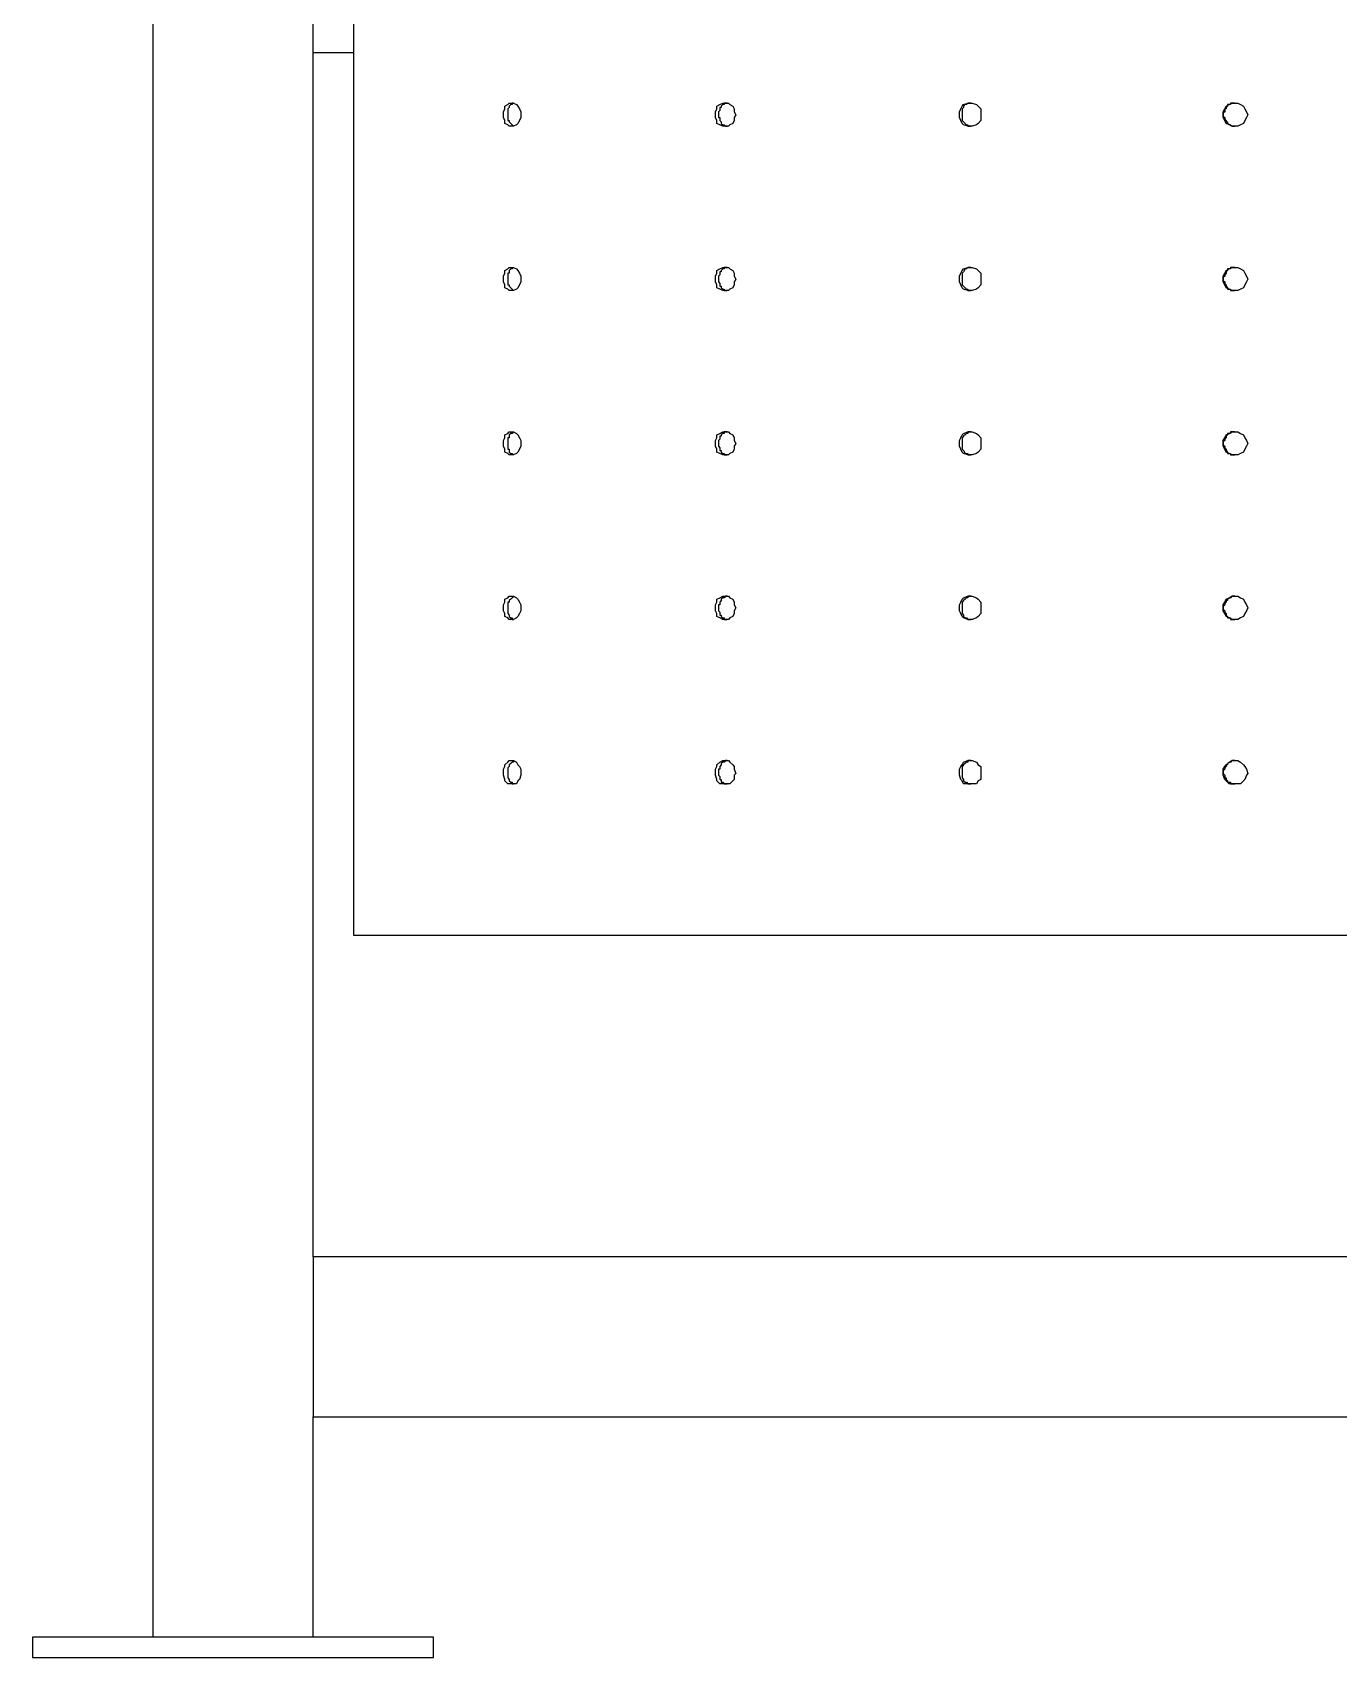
# Model space of a CAD drawing. Header units: millimetres. Extents: x 14997 to 18731, y 13743 to 19226.
# Drawn here: x 17137.2 to 17462.5, y 16304 to 16708.8 of the extents above; entities that cross this region are included whole.
import ezdxf

# ---------------------------------------------------------------- set-up
doc = ezdxf.new("R2010")
doc.units = ezdxf.units.MM
doc.header["$LTSCALE"] = 3
doc.layers.add('DomyÅ›lny', color=7, linetype='Continuous')

msp = doc.modelspace()

# ---------------------------------------------------------------- linework, layer by layer
msp.add_line((17167.23, 16304), (17207.1, 16304))
at = {"layer": 'DomyÅ›lny'}
for p, q in [((17167.23, 17027.12), (17167.23, 16309.03)), ((17217.16, 16703.82), (17207.1, 16703.82)), ((17207.1, 16406.74), (17207.1, 16450.56)), ((17207.1, 16309.03), (17207.1, 16363.99))]:
    msp.add_line(p, q, dxfattribs=at)
for points in [[(17207.1, 16403.86, 0), (17207.1, 17027.12, 0)], [(17217.16, 16933.72, 0), (17217.16, 16483.97, 0), (17217.88, 16483.97, 0), (17218.24, 16483.97, 0), (17224.35, 16483.97, 0), (17230.81, 16483.97, 0), (17237.28, 16483.97, 0), (17244.1, 16483.97, 0), (17251.29, 16483.97, 0), (17258.83, 16483.97, 0), (17266.38, 16483.97, 0), (17274.28, 16483.97, 0), (17282.54, 16483.97, 0), (17290.8, 16483.97, 0), (17299.43, 16483.97, 0), (17308.41, 16483.97, 0), (17317.39, 16483.97, 0), (17326.37, 16483.97, 0), (17335.71, 16483.97, 0), (17345.41, 16483.97, 0), (17354.75, 16483.97, 0), (17364.8, 16483.97, 0), (17374.5, 16483.97, 0), (17384.56, 16483.97, 0), (17394.62, 16483.97, 0), (17404.68, 16483.97, 0), (17415.1, 16483.97, 0), (17425.51, 16483.97, 0), (17435.93, 16483.97, 0), (17446.35, 16483.97, 0), (17456.77, 16483.97, 0), (17467.18, 16483.97, 0)], [(17257.04, 16691.24, 0), (17256.68, 16691.24, 0), (17256.68, 16690.88, 0), (17256.32, 16690.88, 0), (17255.96, 16690.53, 0), (17255.96, 16690.17, 0), (17255.6, 16689.81, 0), (17255.6, 16689.45, 0), (17255.6, 16689.09, 0), (17255.6, 16688.73, 0), (17255.6, 16688.37, 0), (17255.6, 16688.01, 0), (17255.6, 16687.65, 0), (17255.6, 16686.93, 0), (17255.96, 16686.93, 0), (17255.96, 16686.57, 0), (17256.32, 16686.21, 0), (17256.68, 16685.86, 0), (17257.04, 16685.5, 0)], [(17310.2, 16691.24, 0), (17309.84, 16691.24, 0), (17309.48, 16691.24, 0), (17309.48, 16690.88, 0), (17309.12, 16690.88, 0), (17308.76, 16690.53, 0), (17308.76, 16690.17, 0), (17308.41, 16690.17, 0), (17308.41, 16689.81, 0), (17308.41, 16689.45, 0), (17308.05, 16689.09, 0), (17308.05, 16688.73, 0), (17308.05, 16688.37, 0), (17308.05, 16688.01, 0), (17308.05, 16687.65, 0), (17308.41, 16687.65, 0), (17308.41, 16686.93, 0), (17308.76, 16686.57, 0), (17308.76, 16686.21, 0), (17309.12, 16685.86, 0), (17309.48, 16685.86, 0), (17309.84, 16685.5, 0), (17310.2, 16685.5, 0)], [(17370.91, 16691.24, 0), (17370.19, 16691.24, 0), (17369.83, 16690.88, 0), (17369.47, 16690.88, 0), (17369.11, 16690.53, 0), (17369.11, 16690.17, 0), (17368.76, 16689.81, 0), (17368.76, 16689.45, 0), (17368.76, 16689.09, 0), (17368.76, 16688.73, 0), (17368.76, 16688.37, 0), (17368.76, 16688.01, 0), (17368.76, 16687.65, 0), (17368.76, 16687.29, 0), (17368.76, 16686.93, 0), (17369.11, 16686.57, 0), (17369.47, 16686.21, 0), (17369.83, 16685.86, 0), (17370.19, 16685.86, 0), (17370.19, 16685.5, 0), (17370.91, 16685.5, 0)], [(17436.65, 16691.24, 0), (17435.93, 16691.24, 0), (17435.57, 16691.24, 0), (17435.57, 16690.88, 0), (17434.85, 16690.88, 0), (17434.85, 16690.53, 0), (17434.49, 16690.17, 0), (17434.49, 16689.81, 0), (17434.13, 16689.81, 0), (17434.13, 16689.09, 0), (17433.77, 16688.73, 0), (17433.77, 16688.37, 0), (17433.77, 16688.01, 0), (17434.13, 16687.65, 0), (17434.13, 16687.29, 0), (17434.49, 16686.93, 0), (17434.49, 16686.57, 0), (17434.85, 16686.57, 0), (17434.85, 16686.21, 0), (17435.57, 16685.86, 0), (17435.93, 16685.5, 0), (17436.65, 16685.5, 0)], [(17257.04, 16650.29, 0), (17256.68, 16649.93, 0), (17256.32, 16649.93, 0), (17255.96, 16649.57, 0), (17255.96, 16649.21, 0), (17255.96, 16648.86, 0), (17255.6, 16648.86, 0), (17255.6, 16648.5, 0), (17255.6, 16648.14, 0), (17255.6, 16647.78, 0), (17255.6, 16647.42, 0), (17255.6, 16647.06, 0), (17255.6, 16646.7, 0), (17255.6, 16645.98, 0), (17255.96, 16645.98, 0), (17255.96, 16645.62, 0), (17256.32, 16645.26, 0), (17256.68, 16644.9, 0), (17257.04, 16644.54, 0)], [(17310.2, 16650.29, 0), (17309.84, 16650.29, 0), (17309.48, 16650.29, 0), (17309.48, 16649.93, 0), (17309.12, 16649.93, 0), (17308.76, 16649.57, 0), (17308.76, 16649.21, 0), (17308.41, 16649.21, 0), (17308.41, 16648.86, 0), (17308.41, 16648.5, 0), (17308.05, 16648.14, 0), (17308.05, 16647.78, 0), (17308.05, 16647.42, 0), (17308.05, 16647.06, 0), (17308.05, 16646.7, 0), (17308.41, 16646.34, 0), (17308.41, 16645.98, 0), (17308.41, 16645.62, 0), (17308.76, 16645.62, 0), (17308.76, 16645.26, 0), (17309.12, 16644.9, 0), (17309.48, 16644.9, 0), (17309.48, 16644.54, 0), (17309.84, 16644.54, 0), (17310.2, 16644.54, 0)], [(17370.91, 16650.29, 0), (17370.19, 16650.29, 0), (17369.83, 16649.93, 0), (17369.47, 16649.93, 0), (17369.11, 16649.21, 0), (17368.76, 16648.86, 0), (17368.76, 16648.5, 0), (17368.76, 16648.14, 0), (17368.76, 16647.78, 0), (17368.76, 16647.42, 0), (17368.76, 16647.06, 0), (17368.76, 16646.7, 0), (17368.76, 16646.34, 0), (17368.76, 16645.98, 0), (17369.11, 16645.62, 0), (17369.47, 16645.26, 0), (17369.83, 16644.9, 0), (17370.19, 16644.9, 0), (17370.19, 16644.54, 0), (17370.91, 16644.54, 0)], [(17436.65, 16650.29, 0), (17435.93, 16650.29, 0), (17435.57, 16650.29, 0), (17435.57, 16649.93, 0), (17434.85, 16649.93, 0), (17434.85, 16649.57, 0), (17434.49, 16649.21, 0), (17434.49, 16648.86, 0), (17434.13, 16648.5, 0), (17434.13, 16648.14, 0), (17433.77, 16647.78, 0), (17433.77, 16647.42, 0), (17433.77, 16647.06, 0), (17434.13, 16646.7, 0), (17434.13, 16646.34, 0), (17434.49, 16645.98, 0), (17434.49, 16645.62, 0), (17434.85, 16645.26, 0), (17434.85, 16644.9, 0), (17435.57, 16644.9, 0), (17435.57, 16644.54, 0), (17435.93, 16644.54, 0), (17436.65, 16644.54, 0)], [(17257.04, 16609.34, 0), (17256.68, 16608.98, 0), (17256.32, 16608.98, 0), (17255.96, 16608.62, 0), (17255.96, 16608.26, 0), (17255.96, 16607.9, 0), (17255.6, 16607.9, 0), (17255.6, 16607.19, 0), (17255.6, 16606.83, 0), (17255.6, 16606.47, 0), (17255.6, 16606.11, 0), (17255.6, 16605.75, 0), (17255.6, 16605.39, 0), (17255.6, 16605.03, 0), (17255.96, 16605.03, 0), (17255.96, 16604.67, 0), (17255.96, 16604.31, 0), (17256.32, 16603.95, 0), (17256.68, 16603.95, 0), (17257.04, 16603.59, 0)], [(17310.2, 16609.34, 0), (17309.84, 16609.34, 0), (17309.48, 16609.34, 0), (17309.48, 16608.98, 0), (17309.12, 16608.98, 0), (17308.76, 16608.62, 0), (17308.76, 16608.26, 0), (17308.41, 16608.26, 0), (17308.41, 16607.9, 0), (17308.41, 16607.54, 0), (17308.05, 16607.19, 0), (17308.05, 16606.83, 0), (17308.05, 16606.47, 0), (17308.05, 16606.11, 0), (17308.05, 16605.75, 0), (17308.41, 16605.39, 0), (17308.41, 16605.03, 0), (17308.41, 16604.67, 0), (17308.76, 16604.67, 0), (17308.76, 16604.31, 0), (17309.12, 16603.95, 0), (17309.48, 16603.95, 0), (17309.48, 16603.59, 0), (17309.84, 16603.59, 0), (17310.2, 16603.59, 0)], [(17370.91, 16609.34, 0), (17370.19, 16609.34, 0), (17370.19, 16608.98, 0), (17369.83, 16608.98, 0), (17369.47, 16608.62, 0), (17369.11, 16608.26, 0), (17368.76, 16607.9, 0), (17368.76, 16607.54, 0), (17368.76, 16607.19, 0), (17368.76, 16606.83, 0), (17368.76, 16606.47, 0), (17368.76, 16606.11, 0), (17368.76, 16605.75, 0), (17368.76, 16605.39, 0), (17368.76, 16605.03, 0), (17369.11, 16604.67, 0), (17369.47, 16603.95, 0), (17369.83, 16603.95, 0), (17370.19, 16603.95, 0), (17370.19, 16603.59, 0), (17370.91, 16603.59, 0)], [(17436.65, 16609.34, 0), (17435.93, 16609.34, 0), (17435.57, 16609.34, 0), (17435.57, 16608.98, 0), (17434.85, 16608.98, 0), (17434.85, 16608.62, 0), (17434.49, 16608.26, 0), (17434.49, 16607.9, 0), (17434.13, 16607.54, 0), (17434.13, 16607.19, 0), (17433.77, 16606.83, 0), (17433.77, 16606.47, 0), (17433.77, 16606.11, 0), (17434.13, 16605.75, 0), (17434.13, 16605.39, 0), (17434.49, 16605.03, 0), (17434.49, 16604.67, 0), (17434.85, 16604.31, 0), (17434.85, 16603.95, 0), (17435.57, 16603.95, 0), (17435.57, 16603.59, 0), (17435.93, 16603.59, 0), (17436.65, 16603.59, 0)], [(17257.04, 16568.39, 0), (17256.68, 16568.03, 0), (17256.32, 16567.67, 0), (17255.96, 16567.31, 0), (17255.96, 16566.95, 0), (17255.6, 16566.95, 0), (17255.6, 16566.23, 0), (17255.6, 16565.87, 0), (17255.6, 16565.52, 0), (17255.6, 16565.16, 0), (17255.6, 16564.8, 0), (17255.6, 16564.44, 0), (17255.6, 16564.08, 0), (17255.96, 16563.72, 0), (17255.96, 16563.36, 0), (17256.32, 16563, 0), (17256.68, 16563, 0), (17256.68, 16562.64, 0), (17257.04, 16562.64, 0)], [(17310.2, 16568.39, 0), (17309.84, 16568.39, 0), (17309.48, 16568.03, 0), (17309.12, 16568.03, 0), (17308.76, 16567.67, 0), (17308.76, 16567.31, 0), (17308.41, 16566.95, 0), (17308.41, 16566.23, 0), (17308.05, 16566.23, 0), (17308.05, 16565.87, 0), (17308.05, 16565.52, 0), (17308.05, 16565.16, 0), (17308.05, 16564.8, 0), (17308.41, 16564.44, 0), (17308.41, 16564.08, 0), (17308.41, 16563.72, 0), (17308.76, 16563.72, 0), (17308.76, 16563.36, 0), (17309.12, 16563, 0), (17309.48, 16563, 0), (17309.48, 16562.64, 0), (17309.84, 16562.64, 0), (17310.2, 16562.64, 0)], [(17370.91, 16568.39, 0), (17370.19, 16568.39, 0), (17370.19, 16568.03, 0), (17369.83, 16568.03, 0), (17369.47, 16567.67, 0), (17369.11, 16567.31, 0), (17368.76, 16566.95, 0), (17368.76, 16566.59, 0), (17368.76, 16566.23, 0), (17368.76, 16565.87, 0), (17368.76, 16565.52, 0), (17368.76, 16565.16, 0), (17368.76, 16564.8, 0), (17368.76, 16564.44, 0), (17368.76, 16564.08, 0), (17369.11, 16563.72, 0), (17369.11, 16563.36, 0), (17369.47, 16563, 0), (17369.83, 16563, 0), (17370.19, 16562.64, 0), (17370.91, 16562.64, 0)], [(17436.65, 16568.39, 0), (17435.93, 16568.39, 0), (17435.57, 16568.03, 0), (17434.85, 16567.67, 0), (17434.85, 16567.31, 0), (17434.49, 16567.31, 0), (17434.49, 16566.95, 0), (17434.13, 16566.59, 0), (17434.13, 16566.23, 0), (17433.77, 16565.87, 0), (17433.77, 16565.52, 0), (17433.77, 16565.16, 0), (17434.13, 16564.8, 0), (17434.13, 16564.44, 0), (17434.49, 16564.08, 0), (17434.49, 16563.72, 0), (17434.85, 16563.36, 0), (17434.85, 16563, 0), (17435.57, 16563, 0), (17435.57, 16562.64, 0), (17435.93, 16562.64, 0), (17436.65, 16562.64, 0)], [(17257.04, 16527.44, 0), (17257.04, 16527.08, 0), (17256.68, 16527.08, 0), (17256.32, 16526.72, 0), (17255.96, 16526.36, 0), (17255.96, 16526, 0), (17255.6, 16525.64, 0), (17255.6, 16525.28, 0), (17255.6, 16524.92, 0), (17255.6, 16524.2, 0), (17255.6, 16523.85, 0), (17255.6, 16523.49, 0), (17255.6, 16523.13, 0), (17255.96, 16522.77, 0), (17255.96, 16522.41, 0), (17256.32, 16522.05, 0), (17256.68, 16522.05, 0), (17256.68, 16521.69, 0), (17257.04, 16521.69, 0)], [(17310.2, 16527.44, 0), (17309.84, 16527.44, 0), (17309.48, 16527.08, 0), (17309.12, 16527.08, 0), (17308.76, 16526.72, 0), (17308.76, 16526.36, 0), (17308.41, 16526, 0), (17308.41, 16525.28, 0), (17308.05, 16525.28, 0), (17308.05, 16524.92, 0), (17308.05, 16524.2, 0), (17308.05, 16523.85, 0), (17308.41, 16523.49, 0), (17308.41, 16523.13, 0), (17308.41, 16522.77, 0), (17308.76, 16522.77, 0), (17308.76, 16522.05, 0), (17309.12, 16522.05, 0), (17309.48, 16521.69, 0), (17309.84, 16521.69, 0), (17310.2, 16521.69, 0)], [(17370.91, 16527.44, 0), (17370.19, 16527.44, 0), (17370.19, 16527.08, 0), (17369.83, 16527.08, 0), (17369.47, 16526.72, 0), (17369.11, 16526.36, 0), (17368.76, 16526, 0), (17368.76, 16525.28, 0), (17368.76, 16524.92, 0), (17368.76, 16524.2, 0), (17368.76, 16523.85, 0), (17368.76, 16523.49, 0), (17368.76, 16523.13, 0), (17369.11, 16522.77, 0), (17369.11, 16522.41, 0), (17369.47, 16522.05, 0), (17369.83, 16522.05, 0), (17370.19, 16521.69, 0), (17370.91, 16521.69, 0)], [(17436.65, 16527.44, 0), (17435.93, 16527.44, 0), (17435.57, 16527.08, 0), (17434.85, 16526.72, 0), (17434.85, 16526.36, 0), (17434.49, 16526.36, 0), (17434.49, 16526, 0), (17434.13, 16525.64, 0), (17434.13, 16525.28, 0), (17433.77, 16524.92, 0), (17433.77, 16524.2, 0), (17434.13, 16523.85, 0), (17434.13, 16523.13, 0), (17434.49, 16523.13, 0), (17434.49, 16522.77, 0), (17434.85, 16522.41, 0), (17434.85, 16522.05, 0), (17435.57, 16522.05, 0), (17435.57, 16521.69, 0), (17435.93, 16521.69, 0), (17436.65, 16521.69, 0)]]:
    msp.add_polyline3d(points, dxfattribs=at)
for points in [[(17258.83, 16689.09, 0), (17258.83, 16688.37, 0), (17258.83, 16687.65, 0), (17258.47, 16686.93, 0), (17258.11, 16686.21, 0), (17257.76, 16685.86, 0), (17257.04, 16685.5, 0), (17256.68, 16685.5, 0), (17255.96, 16685.5, 0), (17255.6, 16685.86, 0), (17254.88, 16686.21, 0), (17254.88, 16686.93, 0), (17254.52, 16687.65, 0), (17254.52, 16688.37, 0), (17254.52, 16689.09, 0), (17254.88, 16689.81, 0), (17254.88, 16690.53, 0), (17255.6, 16690.88, 0), (17255.96, 16691.24, 0), (17256.68, 16691.24, 0), (17257.04, 16691.24, 0), (17257.76, 16690.88, 0), (17258.11, 16690.53, 0), (17258.47, 16689.81, 0)], [(17312, 16689.09, 0), (17312.36, 16688.37, 0), (17312, 16687.65, 0), (17312, 16686.93, 0), (17311.64, 16686.21, 0), (17310.92, 16685.86, 0), (17310.56, 16685.5, 0), (17309.84, 16685.5, 0), (17309.12, 16685.5, 0), (17308.41, 16685.86, 0), (17307.69, 16686.21, 0), (17307.69, 16686.93, 0), (17307.33, 16687.65, 0), (17307.33, 16688.37, 0), (17307.33, 16689.09, 0), (17307.69, 16689.81, 0), (17307.69, 16690.53, 0), (17308.41, 16690.88, 0), (17309.12, 16691.24, 0), (17309.84, 16691.24, 0), (17310.56, 16691.24, 0), (17310.92, 16690.88, 0), (17311.64, 16690.53, 0), (17312, 16689.81, 0)], [(17373.43, 16689.09, 0), (17373.43, 16688.37, 0), (17373.43, 16687.65, 0), (17373.43, 16686.93, 0), (17372.71, 16686.21, 0), (17372.35, 16685.86, 0), (17371.27, 16685.5, 0), (17370.91, 16685.5, 0), (17370.19, 16685.5, 0), (17369.11, 16685.86, 0), (17368.76, 16686.21, 0), (17368.4, 16686.93, 0), (17368.04, 16687.65, 0), (17368.04, 16688.37, 0), (17368.04, 16689.09, 0), (17368.4, 16689.81, 0), (17368.76, 16690.53, 0), (17369.11, 16690.88, 0), (17370.19, 16691.24, 0), (17370.91, 16691.24, 0), (17371.27, 16691.24, 0), (17372.35, 16690.88, 0), (17372.71, 16690.53, 0), (17373.43, 16689.81, 0)], [(17439.52, 16689.09, 0), (17439.88, 16688.37, 0), (17439.52, 16687.65, 0), (17439.16, 16686.93, 0), (17438.8, 16686.21, 0), (17438.09, 16685.86, 0), (17437.37, 16685.5, 0), (17436.65, 16685.5, 0), (17435.93, 16685.5, 0), (17435.21, 16685.86, 0), (17434.49, 16686.21, 0), (17434.13, 16686.93, 0), (17433.77, 16687.65, 0), (17433.77, 16688.37, 0), (17433.77, 16689.09, 0), (17434.13, 16689.81, 0), (17434.49, 16690.53, 0), (17435.21, 16690.88, 0), (17435.93, 16691.24, 0), (17436.65, 16691.24, 0), (17437.37, 16691.24, 0), (17438.09, 16690.88, 0), (17438.8, 16690.53, 0), (17439.16, 16689.81, 0)], [(17258.83, 16648.14, 0), (17258.83, 16647.42, 0), (17258.83, 16646.7, 0), (17258.47, 16645.98, 0), (17258.11, 16645.26, 0), (17257.76, 16644.9, 0), (17257.04, 16644.54, 0), (17256.68, 16644.54, 0), (17255.96, 16644.54, 0), (17255.6, 16644.9, 0), (17254.88, 16645.26, 0), (17254.88, 16645.98, 0), (17254.52, 16646.7, 0), (17254.52, 16647.42, 0), (17254.52, 16648.14, 0), (17254.88, 16648.86, 0), (17254.88, 16649.57, 0), (17255.6, 16649.93, 0), (17255.96, 16650.29, 0), (17256.68, 16650.29, 0), (17257.04, 16650.29, 0), (17257.76, 16649.93, 0), (17258.11, 16649.57, 0), (17258.47, 16648.86, 0)], [(17312, 16648.14, 0), (17312.36, 16647.42, 0), (17312, 16646.7, 0), (17312, 16645.98, 0), (17311.64, 16645.26, 0), (17310.92, 16644.9, 0), (17310.56, 16644.54, 0), (17309.84, 16644.54, 0), (17309.12, 16644.54, 0), (17308.41, 16644.9, 0), (17307.69, 16645.26, 0), (17307.69, 16645.98, 0), (17307.33, 16646.7, 0), (17307.33, 16647.42, 0), (17307.33, 16648.14, 0), (17307.69, 16648.86, 0), (17307.69, 16649.57, 0), (17308.41, 16649.93, 0), (17309.12, 16650.29, 0), (17309.84, 16650.29, 0), (17310.56, 16650.29, 0), (17310.92, 16649.93, 0), (17311.64, 16649.57, 0), (17312, 16648.86, 0)], [(17373.43, 16648.14, 0), (17373.43, 16647.42, 0), (17373.43, 16646.7, 0), (17373.43, 16645.98, 0), (17372.71, 16645.26, 0), (17372.35, 16644.9, 0), (17371.27, 16644.54, 0), (17370.91, 16644.54, 0), (17370.19, 16644.54, 0), (17369.11, 16644.9, 0), (17368.76, 16645.26, 0), (17368.4, 16645.98, 0), (17368.04, 16646.7, 0), (17368.04, 16647.42, 0), (17368.04, 16648.14, 0), (17368.4, 16648.86, 0), (17368.76, 16649.57, 0), (17369.11, 16649.93, 0), (17370.19, 16650.29, 0), (17370.91, 16650.29, 0), (17371.27, 16650.29, 0), (17372.35, 16649.93, 0), (17372.71, 16649.57, 0), (17373.43, 16648.86, 0)], [(17439.52, 16648.14, 0), (17439.88, 16647.42, 0), (17439.52, 16646.7, 0), (17439.16, 16645.98, 0), (17438.8, 16645.26, 0), (17438.09, 16644.9, 0), (17437.37, 16644.54, 0), (17436.65, 16644.54, 0), (17435.93, 16644.54, 0), (17435.21, 16644.9, 0), (17434.49, 16645.26, 0), (17434.13, 16645.98, 0), (17433.77, 16646.7, 0), (17433.77, 16647.42, 0), (17433.77, 16648.14, 0), (17434.13, 16648.86, 0), (17434.49, 16649.57, 0), (17435.21, 16649.93, 0), (17435.93, 16650.29, 0), (17436.65, 16650.29, 0), (17437.37, 16650.29, 0), (17438.09, 16649.93, 0), (17438.8, 16649.57, 0), (17439.16, 16648.86, 0)], [(17258.83, 16607.19, 0), (17258.83, 16606.47, 0), (17258.83, 16605.75, 0), (17258.47, 16605.03, 0), (17258.11, 16604.31, 0), (17257.76, 16603.95, 0), (17257.04, 16603.59, 0), (17256.68, 16603.59, 0), (17255.96, 16603.59, 0), (17255.6, 16603.95, 0), (17254.88, 16604.31, 0), (17254.88, 16605.03, 0), (17254.52, 16605.75, 0), (17254.52, 16606.47, 0), (17254.52, 16607.19, 0), (17254.88, 16607.9, 0), (17254.88, 16608.62, 0), (17255.6, 16608.98, 0), (17255.96, 16609.34, 0), (17256.68, 16609.34, 0), (17257.04, 16609.34, 0), (17257.76, 16608.98, 0), (17258.11, 16608.62, 0), (17258.47, 16607.9, 0)], [(17312, 16607.19, 0), (17312.36, 16606.47, 0), (17312, 16605.75, 0), (17312, 16605.03, 0), (17311.64, 16604.31, 0), (17310.92, 16603.95, 0), (17310.56, 16603.59, 0), (17309.84, 16603.59, 0), (17309.12, 16603.59, 0), (17308.41, 16603.95, 0), (17307.69, 16604.31, 0), (17307.69, 16605.03, 0), (17307.33, 16605.75, 0), (17307.33, 16606.47, 0), (17307.33, 16607.19, 0), (17307.69, 16607.9, 0), (17307.69, 16608.62, 0), (17308.41, 16608.98, 0), (17309.12, 16609.34, 0), (17309.84, 16609.34, 0), (17310.56, 16609.34, 0), (17310.92, 16608.98, 0), (17311.64, 16608.62, 0), (17312, 16607.9, 0)], [(17373.43, 16607.19, 0), (17373.43, 16606.47, 0), (17373.43, 16605.75, 0), (17373.43, 16605.03, 0), (17372.71, 16604.31, 0), (17372.35, 16603.95, 0), (17371.27, 16603.59, 0), (17370.91, 16603.59, 0), (17370.19, 16603.59, 0), (17369.11, 16603.95, 0), (17368.76, 16604.31, 0), (17368.4, 16605.03, 0), (17368.04, 16605.75, 0), (17368.04, 16606.47, 0), (17368.04, 16607.19, 0), (17368.4, 16607.9, 0), (17368.76, 16608.62, 0), (17369.11, 16608.98, 0), (17370.19, 16609.34, 0), (17370.91, 16609.34, 0), (17371.27, 16609.34, 0), (17372.35, 16608.98, 0), (17372.71, 16608.62, 0), (17373.43, 16607.9, 0)], [(17439.52, 16607.19, 0), (17439.88, 16606.47, 0), (17439.52, 16605.75, 0), (17439.16, 16605.03, 0), (17438.8, 16604.31, 0), (17438.09, 16603.95, 0), (17437.37, 16603.59, 0), (17436.65, 16603.59, 0), (17435.93, 16603.59, 0), (17435.21, 16603.95, 0), (17434.49, 16604.31, 0), (17434.13, 16605.03, 0), (17433.77, 16605.75, 0), (17433.77, 16606.47, 0), (17433.77, 16607.19, 0), (17434.13, 16607.9, 0), (17434.49, 16608.62, 0), (17435.21, 16608.98, 0), (17435.93, 16609.34, 0), (17436.65, 16609.34, 0), (17437.37, 16609.34, 0), (17438.09, 16608.98, 0), (17438.8, 16608.62, 0), (17439.16, 16607.9, 0)], [(17258.83, 16566.23, 0), (17258.83, 16565.52, 0), (17258.83, 16564.8, 0), (17258.47, 16564.08, 0), (17258.11, 16563.36, 0), (17257.76, 16563, 0), (17257.04, 16562.64, 0), (17256.68, 16562.64, 0), (17255.96, 16562.64, 0), (17255.6, 16563, 0), (17254.88, 16563.36, 0), (17254.88, 16564.08, 0), (17254.52, 16564.8, 0), (17254.52, 16565.52, 0), (17254.52, 16566.23, 0), (17254.88, 16566.95, 0), (17254.88, 16567.67, 0), (17255.6, 16568.03, 0), (17255.96, 16568.39, 0), (17256.68, 16568.39, 0), (17257.04, 16568.39, 0), (17257.76, 16568.03, 0), (17258.11, 16567.67, 0), (17258.47, 16566.95, 0)], [(17312, 16566.23, 0), (17312.36, 16565.52, 0), (17312, 16564.8, 0), (17312, 16564.08, 0), (17311.64, 16563.36, 0), (17310.92, 16563, 0), (17310.56, 16562.64, 0), (17309.84, 16562.64, 0), (17309.12, 16562.64, 0), (17308.41, 16563, 0), (17307.69, 16563.36, 0), (17307.69, 16564.08, 0), (17307.33, 16564.8, 0), (17307.33, 16565.52, 0), (17307.33, 16566.23, 0), (17307.69, 16566.95, 0), (17307.69, 16567.67, 0), (17308.41, 16568.03, 0), (17309.12, 16568.39, 0), (17309.84, 16568.39, 0), (17310.56, 16568.39, 0), (17310.92, 16568.03, 0), (17311.64, 16567.67, 0), (17312, 16566.95, 0)], [(17373.43, 16566.23, 0), (17373.43, 16565.52, 0), (17373.43, 16564.8, 0), (17373.43, 16564.08, 0), (17372.71, 16563.36, 0), (17372.35, 16563, 0), (17371.27, 16562.64, 0), (17370.91, 16562.64, 0), (17370.19, 16562.64, 0), (17369.11, 16563, 0), (17368.76, 16563.36, 0), (17368.4, 16564.08, 0), (17368.04, 16564.8, 0), (17368.04, 16565.52, 0), (17368.04, 16566.23, 0), (17368.4, 16566.95, 0), (17368.76, 16567.67, 0), (17369.11, 16568.03, 0), (17370.19, 16568.39, 0), (17370.91, 16568.39, 0), (17371.27, 16568.39, 0), (17372.35, 16568.03, 0), (17372.71, 16567.67, 0), (17373.43, 16566.95, 0)], [(17439.52, 16566.23, 0), (17439.88, 16565.52, 0), (17439.52, 16564.8, 0), (17439.16, 16564.08, 0), (17438.8, 16563.36, 0), (17438.09, 16563, 0), (17437.37, 16562.64, 0), (17436.65, 16562.64, 0), (17435.93, 16562.64, 0), (17435.21, 16563, 0), (17434.49, 16563.36, 0), (17434.13, 16564.08, 0), (17433.77, 16564.8, 0), (17433.77, 16565.52, 0), (17433.77, 16566.23, 0), (17434.13, 16566.95, 0), (17434.49, 16567.67, 0), (17435.21, 16568.03, 0), (17435.93, 16568.39, 0), (17436.65, 16568.39, 0), (17437.37, 16568.39, 0), (17438.09, 16568.03, 0), (17438.8, 16567.67, 0), (17439.16, 16566.95, 0)], [(17258.83, 16525.28, 0), (17258.83, 16524.2, 0), (17258.83, 16523.85, 0), (17258.47, 16522.77, 0), (17258.11, 16522.41, 0), (17257.76, 16521.69, 0), (17257.04, 16521.69, 0), (17256.68, 16521.69, 0), (17255.96, 16521.69, 0), (17255.6, 16521.69, 0), (17254.88, 16522.41, 0), (17254.88, 16522.77, 0), (17254.52, 16523.85, 0), (17254.52, 16524.2, 0), (17254.52, 16525.28, 0), (17254.88, 16526, 0), (17254.88, 16526.36, 0), (17255.6, 16527.08, 0), (17255.96, 16527.44, 0), (17256.68, 16527.44, 0), (17257.04, 16527.44, 0), (17257.76, 16527.08, 0), (17258.11, 16526.36, 0), (17258.47, 16526, 0)], [(17312, 16525.28, 0), (17312.36, 16524.2, 0), (17312, 16523.85, 0), (17312, 16522.77, 0), (17311.64, 16522.41, 0), (17310.92, 16521.69, 0), (17310.56, 16521.69, 0), (17309.84, 16521.69, 0), (17309.12, 16521.69, 0), (17308.41, 16521.69, 0), (17307.69, 16522.41, 0), (17307.69, 16522.77, 0), (17307.33, 16523.85, 0), (17307.33, 16524.2, 0), (17307.33, 16525.28, 0), (17307.69, 16526, 0), (17307.69, 16526.36, 0), (17308.41, 16527.08, 0), (17309.12, 16527.44, 0), (17309.84, 16527.44, 0), (17310.56, 16527.44, 0), (17310.92, 16527.08, 0), (17311.64, 16526.36, 0), (17312, 16526, 0)], [(17373.43, 16525.28, 0), (17373.43, 16524.2, 0), (17373.43, 16523.85, 0), (17373.43, 16522.77, 0), (17372.71, 16522.41, 0), (17372.35, 16521.69, 0), (17371.27, 16521.69, 0), (17370.91, 16521.69, 0), (17370.19, 16521.69, 0), (17369.11, 16521.69, 0), (17368.76, 16522.41, 0), (17368.4, 16522.77, 0), (17368.04, 16523.85, 0), (17368.04, 16524.2, 0), (17368.04, 16525.28, 0), (17368.4, 16526, 0), (17368.76, 16526.36, 0), (17369.11, 16527.08, 0), (17370.19, 16527.44, 0), (17370.91, 16527.44, 0), (17371.27, 16527.44, 0), (17372.35, 16527.08, 0), (17372.71, 16526.36, 0), (17373.43, 16526, 0)], [(17439.52, 16525.28, 0), (17439.88, 16524.2, 0), (17439.52, 16523.85, 0), (17439.16, 16522.77, 0), (17438.8, 16522.41, 0), (17438.09, 16521.69, 0), (17437.37, 16521.69, 0), (17436.65, 16521.69, 0), (17435.93, 16521.69, 0), (17435.21, 16521.69, 0), (17434.49, 16522.41, 0), (17434.13, 16522.77, 0), (17433.77, 16523.85, 0), (17433.77, 16524.2, 0), (17433.77, 16525.28, 0), (17434.13, 16526, 0), (17434.49, 16526.36, 0), (17435.21, 16527.08, 0), (17435.93, 16527.44, 0), (17436.65, 16527.44, 0), (17437.37, 16527.44, 0), (17438.09, 16527.08, 0), (17438.8, 16526.36, 0), (17439.16, 16526, 0)], [(17207.1, 16363.99, 0), (17727.26, 16363.99, 0), (17727.26, 16364.35, 0), (17727.26, 16364.71, 0), (17727.26, 16365.43, 0), (17727.26, 16365.79, 0), (17727.26, 16402.07, 0), (17727.26, 16402.79, 0), (17727.26, 16403.51, 0), (17727.26, 16403.86, 0), (17207.1, 16403.86, 0), (17207.1, 16403.51, 0), (17207.1, 16402.79, 0), (17207.1, 16402.07, 0), (17207.1, 16365.79, 0), (17207.1, 16365.43, 0), (17207.1, 16364.71, 0), (17207.1, 16364.35, 0)], [(17232.07, 16309.03, 0), (17142.26, 16309.03, 0), (17140.83, 16309.03, 0), (17139.39, 16309.03, 0), (17138.67, 16309.03, 0), (17137.95, 16309.03, 0), (17137.24, 16309.03, 0), (17137.24, 16304, 0), (17137.95, 16304, 0), (17138.67, 16304, 0), (17139.39, 16304, 0), (17140.83, 16304, 0), (17142.26, 16304, 0), (17232.07, 16304, 0), (17233.15, 16304, 0), (17234.59, 16304, 0), (17235.66, 16304, 0), (17236.38, 16304, 0), (17237.1, 16304, 0), (17237.1, 16309.03, 0), (17236.38, 16309.03, 0), (17235.66, 16309.03, 0), (17234.59, 16309.03, 0), (17233.15, 16309.03, 0)]]:
    msp.add_polyline3d(points, close=True, dxfattribs=at)

doc.saveas('drawing.dxf')
